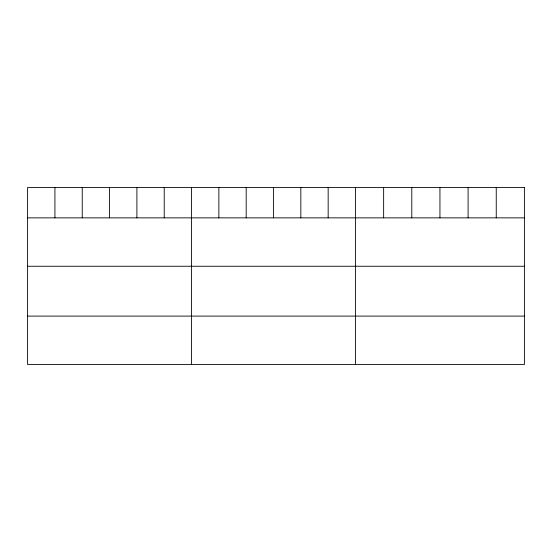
<?xml version="1.0" encoding="UTF-8"?>
<svg xmlns="http://www.w3.org/2000/svg" width="552" height="552" viewBox="0 0 552 552"><rect width="100%" height="100%" fill="white"/><g stroke="black" fill="none" stroke-linecap="round" stroke-linejoin="round"><path stroke-width="0.83" d="M27.6 217.861L524.4 217.861M27.6 266.25L524.4 266.25M27.6 316.103L524.4 316.103M496.248 187.507L496.248 217.861M468.096 187.507L468.096 217.861M439.944 187.507L439.944 217.861M411.792 187.507L411.792 217.861M383.64 187.507L383.64 217.861M355.488 187.507L355.488 364.492M328.164 187.507L328.164 217.861M300.84 187.507L300.84 217.861M273.516 187.507L273.516 217.861M246.192 187.507L246.192 217.861M218.868 187.507L218.868 217.861M191.544 187.507L191.544 364.492M164.22 187.507L164.22 217.861M136.896 187.507L136.896 217.861M109.572 187.507L109.572 217.861M82.248 187.507L82.248 217.861M54.924 187.507L54.924 217.861M524.4 187.507L27.6 187.507L27.6 364.492L524.4 364.492L524.4 187.507"/></g></svg>
